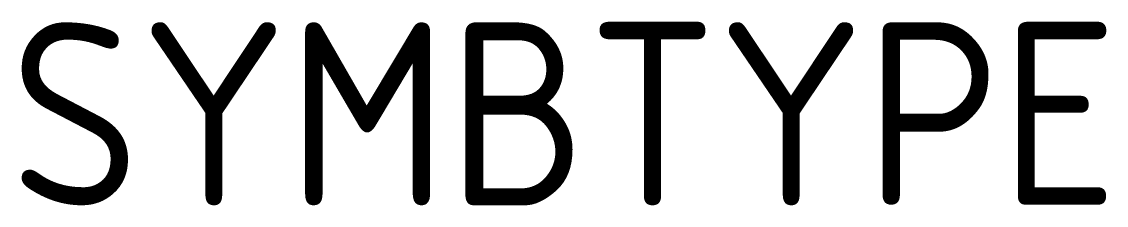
# Model space of a CAD drawing. Extents: x 0.01 to 1.2, y 0 to 0.2.
import ezdxf

# ---------------------------------------------------------------- set-up
doc = ezdxf.new("R2010")
doc.units = 0
doc.header["$MEASUREMENT"] = 0
doc.layers.get('0').update_dxf_attribs({"linetype": 'CONTINUOUS'})
doc.styles.get("Standard").update_dxf_attribs({"font": 'iso'})

msp = doc.modelspace()

# ---------------------------------------------------------------- texts
at = {"flags": 1}
msp.add_attdef('SYMBTYPE', (0, 0), 'X', height=0.2, dxfattribs=at)

doc.saveas('drawing.dxf')
